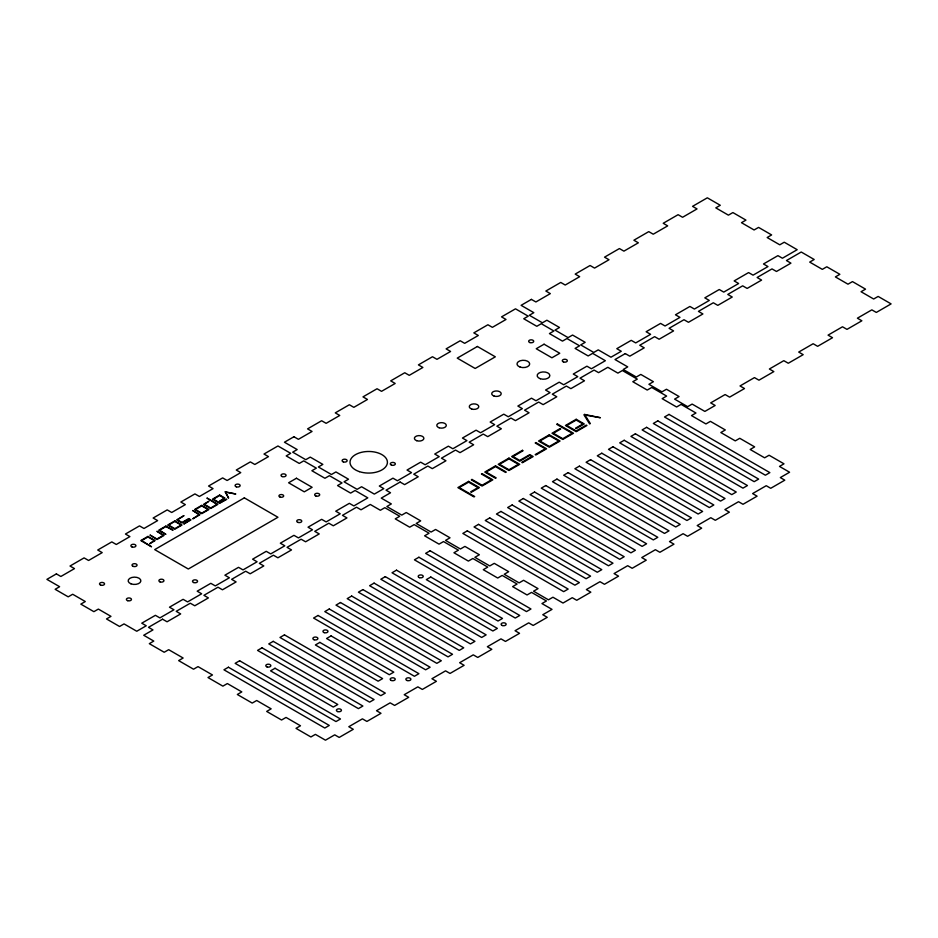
<?xml version="1.0" encoding="UTF-8"?>
<svg xmlns="http://www.w3.org/2000/svg" width="938" height="938" viewBox="0 0 938 938"><rect width="100%" height="100%" fill="white"/><g stroke="black" fill="none" stroke-linecap="round" stroke-linejoin="round"><path stroke-width="1.41" d="M531.4 299.386L521.106 305.331L533.828 312.671L529.349 315.262L542.41 322.801L546.889 320.221L559.505 327.503L555.026 330.082L568.088 337.633L572.567 335.042L585.183 342.323L580.704 344.914L593.766 352.454L598.245 349.862L610.966 357.214L621.273 351.269L616.794 348.678L631.239 340.342L635.718 342.921L650.609 334.327L646.13 331.735L660.575 323.399L665.054 325.99L679.956 317.384L675.466 314.793L689.911 306.456L694.401 309.048L709.292 300.441L704.813 297.862L719.258 289.514L723.737 292.105L738.628 283.511L734.149 280.919L748.594 272.583L753.073 275.162L767.976 266.568L763.485 263.977L777.93 255.64L782.421 258.231L797.194 249.696L784.25 242.215L779.771 244.806L767.155 237.525L771.634 234.934L758.572 227.395L754.093 229.974L741.477 222.693L745.956 220.113L732.895 212.563L728.416 215.154L715.8 207.873L720.29 205.281L707.334 197.812L692.549 206.348L697.04 208.928L682.583 217.276L678.104 214.685L663.213 223.279L667.692 225.87L653.247 234.207L648.768 231.627L633.877 240.222L638.356 242.813L623.911 251.15L619.42 248.558L604.529 257.164L609.008 259.744L594.563 268.092L590.084 265.501L575.193 274.095L579.672 276.687L565.227 285.035L560.748 282.444L545.846 291.038L550.336 293.629L535.891 301.966L531.4 299.386M56.386 573.892L46.9 579.367L59.622 586.707L55.143 589.299L68.204 596.838L72.683 594.258L85.299 601.539L80.82 604.119L93.882 611.67L98.361 609.079L110.977 616.36L106.498 618.951L119.56 626.49L124.039 623.899L136.76 631.251L146.246 625.775L141.767 623.184L155.403 615.316L159.882 617.908L173.964 609.77L169.473 607.191L183.109 599.323L187.588 601.903L201.67 593.777L197.191 591.186L210.816 583.319L215.306 585.91L229.376 577.785L224.897 575.193L238.533 567.326L243.012 569.905L257.094 561.78L252.603 559.189L266.24 551.321L270.719 553.912L284.8 545.787L280.321 543.196L293.946 535.328L298.425 537.908L312.506 529.782L308.027 527.191L321.664 519.324L326.143 521.915L340.224 513.789L335.734 511.198L349.37 503.331L353.849 505.922L367.813 497.855L355.092 490.504L350.613 493.095L337.551 485.556L342.03 482.964L329.414 475.683L324.935 478.274L311.873 470.724L316.352 468.144L303.736 460.863L299.257 463.442L286.196 455.903L290.674 453.312L277.953 445.972L263.988 454.039L268.467 456.618L254.831 464.486L250.352 461.906L236.27 470.032L240.761 472.623L227.125 480.491L222.646 477.899L208.564 486.025L213.043 488.616L199.419 496.483L194.928 493.904L180.858 502.029L185.337 504.621L171.701 512.488L167.222 509.897L153.14 518.022L157.631 520.613L143.995 528.481L139.516 525.89L125.434 534.027L129.913 536.606L116.289 544.486L111.81 541.894L97.728 550.02L102.207 552.611L88.582 560.478L84.092 557.887L70.01 566.024L74.501 568.604L60.864 576.483L56.386 573.892M293.934 436.745L284.449 442.22L297.182 449.56L292.691 452.151L305.753 459.69L310.244 457.111L322.848 464.392L318.369 466.972L331.431 474.522L335.91 471.931L348.526 479.212L344.047 481.804L357.108 489.343L361.587 486.752L374.321 494.103L383.806 488.628L379.315 486.036L392.952 478.169L397.431 480.76L411.512 472.623L407.033 470.044L420.658 462.164L425.137 464.756L439.219 456.63L434.74 454.039L448.364 446.171L452.855 448.763L466.925 440.626L462.446 438.046L476.082 430.179L480.561 432.758L494.643 424.633L490.152 422.041L503.788 414.174L508.267 416.765L522.349 408.64L517.87 406.048L531.494 398.181L535.985 400.761L550.055 392.635L545.576 390.044L559.212 382.176L563.691 384.768L577.773 376.642L573.282 374.051L586.918 366.183L591.397 368.763L605.362 360.708L592.64 353.356L588.161 355.948L575.1 348.408L579.578 345.817L566.962 338.536L562.483 341.115L549.422 333.576L553.901 330.997L541.285 323.704L536.806 326.295L523.744 318.756L528.223 316.165L515.501 308.825L501.537 316.88L506.016 319.471L492.391 327.339L487.901 324.759L473.819 332.884L478.31 335.476L464.673 343.343L460.195 340.752L446.113 348.877L450.592 351.469L436.967 359.336L432.488 356.745L418.407 364.882L422.886 367.462L409.261 375.341L404.77 372.749L390.7 380.875L395.179 383.466L381.543 391.334L377.064 388.742L362.983 396.88L367.473 399.459L353.837 407.338L349.358 404.747L335.276 412.872L339.755 415.464L326.131 423.331L321.64 420.74L307.57 428.877L312.049 431.457L298.413 439.324L293.934 436.745M207.11 498.137L216.971 504.351L210.698 507.974L204.425 504.351L208.904 501.244L203.523 504.351L210.698 508.49L217.874 504.351L207.11 498.137M147.946 536.43L140.782 540.569L151.534 546.784L141.673 540.569L147.946 536.946L154.231 540.569L149.74 543.677L155.122 540.569L147.946 536.43M150.186 535.141L156.916 539.538L164.08 535.399L156.916 531.26L163.189 535.399L156.916 539.022L150.186 535.141M165.874 526.077L158.71 530.228L165.874 534.367L159.601 530.228L165.874 526.605L173.049 530.228L165.874 526.077M174.843 520.907L167.668 525.046L174.843 529.184L182.019 525.046L174.843 520.907M183.801 515.736L176.637 519.875L182.019 522.982L188.737 519.101L190.086 519.875L183.801 524.014L190.977 519.875L188.737 518.573L182.019 522.454L177.528 519.875L183.801 515.736M192.771 510.553L199.044 514.692L192.771 518.831L199.946 514.692L192.771 510.553M201.74 505.383L194.565 509.522L201.74 513.661L208.904 509.522L201.74 505.383M219.668 495.03L212.492 499.168L219.668 503.307L226.832 499.168L219.668 502.791L213.383 499.168L219.668 495.545L224.147 498.137L219.668 501.244L225.038 498.137L219.668 495.03M225.261 491.805L228.626 498.137L225.495 492.18L235.801 493.998L225.261 491.805M477.407 346.474L457.24 358.117L475.167 368.47L495.334 356.827L477.407 346.474M174.843 521.422L168.57 525.046L174.843 528.669L181.116 525.046L174.843 521.422M201.74 505.899L195.456 509.522L201.74 513.145L208.013 509.522L201.74 505.899M244.337 497.855L154.7 549.609L188.315 569.014L277.953 517.26L244.337 497.855M296.443 478.251L288.599 482.777L304.287 491.84L312.131 487.303L296.443 478.251M544.075 344.211L536.231 348.737L551.919 357.788L559.763 353.263L544.075 344.211M162.567 619.197L148.497 627.323L152.976 629.914L143.713 635.26L153.785 641.076L149.306 643.667L164.197 652.262L168.688 649.682L183.133 658.019L178.642 660.61L193.545 669.204L198.024 666.613L212.469 674.961L207.99 677.541L222.881 686.147L227.359 683.556L241.805 691.892L237.326 694.483L252.216 703.078L256.707 700.498L271.152 708.835L266.673 711.426L281.564 720.021L286.043 717.429L300.488 725.778L296.009 728.357L310.9 736.963L315.391 734.372L325.463 740.188L334.725 734.841L339.204 737.432L353.286 729.307L348.795 726.716L362.431 718.848L366.91 721.439L380.992 713.302L376.513 710.723L390.138 702.843L394.628 705.435L408.698 697.309L404.219 694.718L417.856 686.851L422.335 689.442L436.416 681.305L431.926 678.725L445.562 670.858L450.041 673.437L464.122 665.312L459.643 662.72L473.268 654.853L477.759 657.444L491.829 649.319L487.35 646.728L500.986 638.86L505.465 641.44L519.546 633.314L515.056 630.723L528.692 622.855L533.171 625.447L547.253 617.321L542.774 614.73L552.025 609.383L541.953 603.568L546.432 600.977L531.541 592.382L527.062 594.962L512.617 586.625L517.096 584.034L502.205 575.44L497.715 578.031L483.269 569.683L487.76 567.103L472.858 558.497L468.379 561.088L453.933 552.752L458.412 550.16L443.522 541.566L439.043 544.146L424.597 535.809L429.076 533.218L414.186 524.623L409.695 527.203L395.25 518.866L399.729 516.275L384.838 507.681L380.359 510.272L370.287 504.456L361.024 509.803L356.534 507.212L342.464 515.337L346.943 517.928L333.307 525.796L328.828 523.205L314.746 531.342L319.237 533.921L305.6 541.789L301.121 539.209L287.04 547.335L291.519 549.926L277.894 557.793L273.415 555.202L259.334 563.328L263.812 565.919L250.176 573.786L245.697 571.207L231.616 579.332L236.106 581.923L222.47 589.791L217.991 587.2L203.909 595.325L208.388 597.916L194.764 605.784L190.285 603.204L176.203 611.33L180.682 613.921L167.058 621.788L162.567 619.197M400.116 482.05L386.046 490.175L390.525 492.767L381.262 498.113L391.334 503.929L386.855 506.52L401.757 515.114L406.236 512.523L420.681 520.871L416.202 523.451L431.093 532.057L435.572 529.466L450.017 537.802L445.538 540.394L460.429 549L464.92 546.408L479.365 554.745L474.874 557.336L489.777 565.931L494.256 563.351L508.701 571.688L504.222 574.279L519.113 582.873L523.592 580.282L538.037 588.63L533.558 591.21L548.449 599.816L552.939 597.225L563.011 603.04L572.274 597.694L576.753 600.285L590.834 592.159L586.356 589.568L599.98 581.701L604.459 584.292L618.541 576.155L614.062 573.575L627.698 565.696L632.177 568.287L646.259 560.162L641.768 557.571L655.404 549.703L659.883 552.294L673.965 544.157L669.486 541.578L683.11 533.699L687.589 536.29L701.671 528.164L697.192 525.573L710.816 517.706L715.307 520.297L729.377 512.16L724.898 509.58L738.534 501.713L743.013 504.292L757.095 496.167L752.616 493.576L766.24 485.708L770.719 488.299L784.801 480.174L780.322 477.583L789.585 472.236L779.501 466.421L783.992 463.829L769.09 455.235L764.611 457.814L750.166 449.478L754.644 446.887L739.754 438.292L735.275 440.883L720.83 432.535L725.309 429.956L710.406 421.35L705.927 423.941L691.482 415.604L695.961 413.013L681.07 404.407L676.591 406.998L662.146 398.662L666.625 396.071L651.734 387.476L647.243 390.056L632.798 381.719L637.289 379.128L622.386 370.533L617.908 373.125L607.836 367.297L598.573 372.656L594.094 370.064L580.012 378.19L584.491 380.781L570.867 388.649L566.376 386.057L552.306 394.183L556.785 396.774L543.149 404.641L538.67 402.062L524.588 410.187L529.067 412.779L515.443 420.646L510.964 418.055L496.882 426.18L501.361 428.772L487.737 436.639L483.246 434.06L469.176 442.185L473.655 444.776L460.019 452.644L455.54 450.052L441.458 458.178L445.949 460.769L432.312 468.637L427.834 466.045L413.752 474.182L418.231 476.762L404.606 484.641L400.116 482.05M625.306 353.591L615 359.535L627.733 366.887L623.242 369.478L636.304 377.017L640.795 374.426L653.411 381.707L648.92 384.299L661.982 391.838L666.472 389.247L679.077 396.54L674.598 399.119L687.66 406.67L692.138 404.079L704.872 411.419L715.166 405.474L710.687 402.894L725.133 394.546L729.612 397.137L744.514 388.543L740.023 385.952L754.469 377.604L758.959 380.195L773.85 371.6L769.371 369.009L783.816 360.673L788.295 363.252L803.186 354.658L798.707 352.067L813.152 343.73L817.631 346.321L832.534 337.715L828.055 335.136L842.5 326.787L846.979 329.379L861.87 320.784L857.391 318.193L871.836 309.857L876.315 312.436L891.1 303.9L878.156 296.431L873.665 299.011L861.049 291.73L865.54 289.15L852.478 281.599L847.987 284.191L835.383 276.909L839.862 274.318L826.8 266.779L822.321 269.37L809.705 262.089L814.184 259.498L801.24 252.017L786.454 260.553L790.933 263.144L776.488 271.481L772.009 268.901L757.107 277.496L761.597 280.087L747.152 288.423L742.662 285.832L727.771 294.438L732.25 297.018L717.805 305.366L713.326 302.775L698.435 311.369L702.914 313.96L688.469 322.297L683.99 319.717L669.087 328.312L673.578 330.903L659.121 339.239L654.642 336.648L639.751 345.254L644.23 347.846L629.785 356.182L625.306 353.591M557.371 423.941L556.703 424.328L572.168 433.25L562.753 438.691L553.338 433.25L560.736 428.983L560.068 428.596L552.001 433.25L562.753 439.465L573.505 433.25L557.371 423.941M468.625 481.382L457.873 487.596L474.007 496.917L474.675 496.53L459.221 487.596L468.625 482.167L478.04 487.596L470.642 491.864L471.322 492.251L479.388 487.596L468.625 481.382M471.99 479.447L471.322 479.834L482.073 486.048L492.837 479.834L482.073 473.62L481.405 474.007L491.489 479.834L482.073 485.263L471.99 479.447M495.522 465.858L484.77 472.072L495.522 478.286L496.19 477.888L486.107 472.072L495.522 466.632L505.605 472.459L506.274 472.072L495.522 465.858M508.971 458.096L498.207 464.31L508.971 470.513L519.722 464.31L508.971 458.096M522.419 450.334L511.656 456.548L519.722 461.203L529.806 455.376L531.823 456.548L521.739 462.364L522.419 462.751L533.171 456.548L529.806 454.602L519.722 460.429L513.004 456.548L523.087 450.721L522.419 450.334M535.856 442.572L535.188 442.959L545.271 448.786L535.188 454.602L535.856 454.989L546.62 448.786L535.856 442.572M549.305 434.81L538.553 441.024L549.305 447.227L560.068 441.024L549.305 434.81M576.202 419.286L565.438 425.489L576.202 431.703L586.954 425.489L586.285 425.102L576.202 430.929L566.787 425.489L576.202 420.06L582.92 423.941L575.522 428.209L576.202 428.596L584.268 423.941L576.202 419.286M584.585 414.432L583.94 414.807L589.65 423.941L590.319 423.554L584.937 415.006L600.402 417.727L584.585 414.432M508.971 458.87L499.555 464.31L508.971 469.739L518.386 464.31L508.971 458.87M549.305 435.584L539.889 441.024L549.305 446.453L558.72 441.024L549.305 435.584M228.426 667.223L223.948 669.802L324.794 728.029L329.273 725.437L228.426 667.223M239.624 660.751L235.145 663.342L335.992 721.557L340.471 718.977L239.624 660.751M262.042 647.806L257.563 650.397L358.41 708.624L362.889 706.033L262.042 647.806M273.239 641.346L268.76 643.925L369.607 702.152L374.086 699.56L273.239 641.346M284.449 634.874L279.97 637.465L380.816 695.679L385.295 693.1L284.449 634.874M318.064 615.469L313.585 618.048L414.432 676.275L418.911 673.683L318.064 615.469M329.273 608.996L324.794 611.588L425.641 669.802L430.12 667.223L329.273 608.996M340.471 602.524L335.992 605.116L436.838 663.342L441.317 660.751L340.471 602.524M351.68 596.052L347.201 598.643L448.047 656.87L452.526 654.278L351.68 596.052M362.889 589.592L358.41 592.171L459.257 650.397L463.735 647.806L362.889 589.592M374.086 583.119L369.607 585.711L470.454 643.925L474.933 641.346L374.086 583.119M385.295 576.647L380.816 579.238L481.663 637.465L486.142 634.874L385.295 576.647M396.504 570.175L392.025 572.766L492.872 630.993L497.351 628.401L396.504 570.175M418.911 557.242L414.432 559.834L515.279 618.048L519.758 615.469L418.911 557.242M430.12 550.77L425.641 553.361L526.488 611.588L530.967 608.996L430.12 550.77M467.323 530.849L462.833 533.429L563.679 591.655L568.17 589.064L467.323 530.849M478.521 524.377L474.042 526.968L574.888 585.183L579.367 582.604L478.521 524.377M489.73 517.905L485.251 520.496L586.098 578.723L590.577 576.131L489.73 517.905M500.939 511.433L496.448 514.024L597.295 572.25L601.786 569.659L500.939 511.433M512.136 504.972L507.657 507.552L608.504 565.778L612.983 563.187L512.136 504.972M523.345 498.5L518.866 501.091L619.713 559.306L624.192 556.726L523.345 498.5M534.554 492.028L530.064 494.619L630.911 552.845L635.401 550.254L534.554 492.028M545.752 485.556L541.273 488.147L642.12 546.373L646.599 543.782L545.752 485.556M556.961 479.095L552.482 481.675L653.329 539.901L657.808 537.31L556.961 479.095M568.17 472.623L563.679 475.214L664.526 533.429L669.017 530.849L568.17 472.623M579.367 466.151L574.888 468.742L675.735 526.968L680.214 524.377L579.367 466.151M590.577 459.679L586.098 462.27L686.944 520.496L691.423 517.905L590.577 459.679M601.786 453.218L597.295 455.798L698.142 514.024L702.632 511.433L601.786 453.218M612.983 446.746L608.504 449.337L709.351 507.552L713.83 504.972L612.983 446.746M624.192 440.274L619.713 442.865L720.56 501.091L725.039 498.5L624.192 440.274M635.401 433.802L630.911 436.393L731.757 494.619L736.248 492.028L635.401 433.802M646.599 427.341L642.12 429.921L742.966 488.147L747.445 485.556L646.599 427.341M657.808 420.869L653.329 423.46L754.175 481.675L758.654 479.095L657.808 420.869M669.017 414.397L664.526 416.988L765.373 475.214L769.864 472.623L669.017 414.397M430.788 577.034L426.309 579.625L498.019 621.026L502.498 618.435L430.788 577.034M275.033 668.255L270.554 670.846L333.307 707.064L337.786 704.485L275.033 668.255M319.858 642.378L315.379 644.969L378.131 681.187L382.61 678.608L319.858 642.378M331.067 635.905L326.576 638.497L389.329 674.727L393.808 672.136L331.067 635.905M297.967 522.407A2.533 1.466 0 0 0 301.778 521.141A2.533 1.466 0 0 0 297.967 519.875A2.533 1.466 0 0 0 297.967 522.407M236.341 486.834A2.533 1.466 0 0 0 240.151 485.556A2.533 1.466 0 0 0 236.341 484.289A2.533 1.466 0 0 0 236.341 486.834M193.615 582.521A2.533 1.466 0 0 0 197.566 581.408A2.533 1.466 0 0 0 193.92 579.989A2.533 1.466 0 0 0 193.615 582.521M159.999 581.877A2.533 1.466 0 0 0 163.951 580.763A2.533 1.466 0 0 0 160.304 579.344A2.533 1.466 0 0 0 159.999 581.877M133.255 566.4A2.533 1.466 0 0 0 137.065 565.133A2.533 1.466 0 0 0 133.255 563.867A2.533 1.466 0 0 0 133.255 566.4M131.988 546.936A2.533 1.466 0 0 0 135.928 545.834A2.533 1.466 0 0 0 132.293 544.403A2.533 1.466 0 0 0 131.988 546.936M127.65 600.683A2.533 1.466 0 0 0 131.461 599.417A2.533 1.466 0 0 0 127.65 598.151A2.533 1.466 0 0 0 127.65 600.683M100.765 585.16A2.533 1.466 0 0 0 104.564 583.893A2.533 1.466 0 0 0 100.765 582.627A2.533 1.466 0 0 0 100.765 585.16M280.122 497.105A2.38 1.372 0 0 0 283.686 495.909A2.38 1.372 0 0 0 280.122 494.725A2.38 1.372 0 0 0 280.122 497.105M130.968 583.823A6.343 3.658 0 0 0 140.852 581.056A6.343 3.658 0 0 0 131.754 577.491A6.343 3.658 0 0 0 130.968 583.823M540.347 378.753A6.343 3.658 0 0 0 549.856 375.587A6.343 3.658 0 0 0 540.347 372.409A6.343 3.658 0 0 0 540.347 378.753M520.18 367.11A6.343 3.658 0 0 0 529.689 363.944A6.343 3.658 0 0 0 520.18 360.767A6.343 3.658 0 0 0 520.18 367.11M529.923 342.569A2.533 1.466 0 0 0 533.722 341.291A2.533 1.466 0 0 0 529.923 340.025A2.533 1.466 0 0 0 529.923 342.569M563.539 361.974A2.533 1.466 0 0 0 567.338 360.708A2.533 1.466 0 0 0 563.539 359.442A2.533 1.466 0 0 0 563.539 361.974M282.127 476.551A2.533 1.466 0 0 0 286.078 475.449A2.533 1.466 0 0 0 282.444 474.018A2.533 1.466 0 0 0 282.127 476.551M315.907 496.014A2.533 1.466 0 0 0 319.706 494.748A2.533 1.466 0 0 0 315.907 493.482A2.533 1.466 0 0 0 315.907 496.014M494.08 396.071A4.749 2.744 0 0 0 501.209 393.702A4.749 2.744 0 0 0 494.08 391.322A4.749 2.744 0 0 0 494.08 396.071M471.662 409.015A4.749 2.744 0 0 0 478.79 406.635A4.749 2.744 0 0 0 471.662 404.255A4.749 2.744 0 0 0 471.662 409.015M439.172 427.775A4.749 2.744 0 0 0 446.3 425.395A4.749 2.744 0 0 0 439.172 423.015A4.749 2.744 0 0 0 439.172 427.775M416.765 440.708A4.749 2.744 0 0 0 423.894 438.339A4.749 2.744 0 0 0 416.765 435.959A4.749 2.744 0 0 0 416.765 440.708M359.36 471.626A18.701 10.799 0 0 0 387.417 462.27A18.701 10.799 0 0 0 359.36 452.925A18.701 10.799 0 0 0 359.36 471.626M391.533 465.154A2.533 1.466 0 0 0 395.344 463.888A2.533 1.466 0 0 0 391.533 462.622A2.533 1.466 0 0 0 391.533 465.154M343.355 461.918A2.533 1.466 0 0 0 347.154 460.652A2.533 1.466 0 0 0 343.355 459.386A2.533 1.466 0 0 0 343.355 461.918M419.438 577.656A2.533 1.466 0 0 0 423.237 576.389A2.533 1.466 0 0 0 419.438 575.123A2.533 1.466 0 0 0 419.438 577.656M502.358 625.529A2.533 1.466 0 0 0 506.157 624.262A2.533 1.466 0 0 0 502.358 622.996A2.533 1.466 0 0 0 502.358 625.529M407.115 680.519A2.533 1.466 0 0 0 410.914 679.253A2.533 1.466 0 0 0 407.115 677.986A2.533 1.466 0 0 0 407.115 680.519M324.196 632.646A2.533 1.466 0 0 0 327.995 631.38A2.533 1.466 0 0 0 324.196 630.113A2.533 1.466 0 0 0 324.196 632.646M314.113 639.763A2.533 1.466 0 0 0 317.912 638.497A2.533 1.466 0 0 0 314.113 637.23A2.533 1.466 0 0 0 314.113 639.763M391.275 680.46A2.533 1.466 0 0 0 395.226 679.358A2.533 1.466 0 0 0 391.58 677.94A2.533 1.466 0 0 0 391.275 680.46M337.645 711.567A2.533 1.466 0 0 0 341.444 710.301A2.533 1.466 0 0 0 337.645 709.034A2.533 1.466 0 0 0 337.645 711.567M267.049 666.93A2.533 1.466 0 0 0 270.848 665.663A2.533 1.466 0 0 0 267.049 664.397A2.533 1.466 0 0 0 267.049 666.93"/></g></svg>
